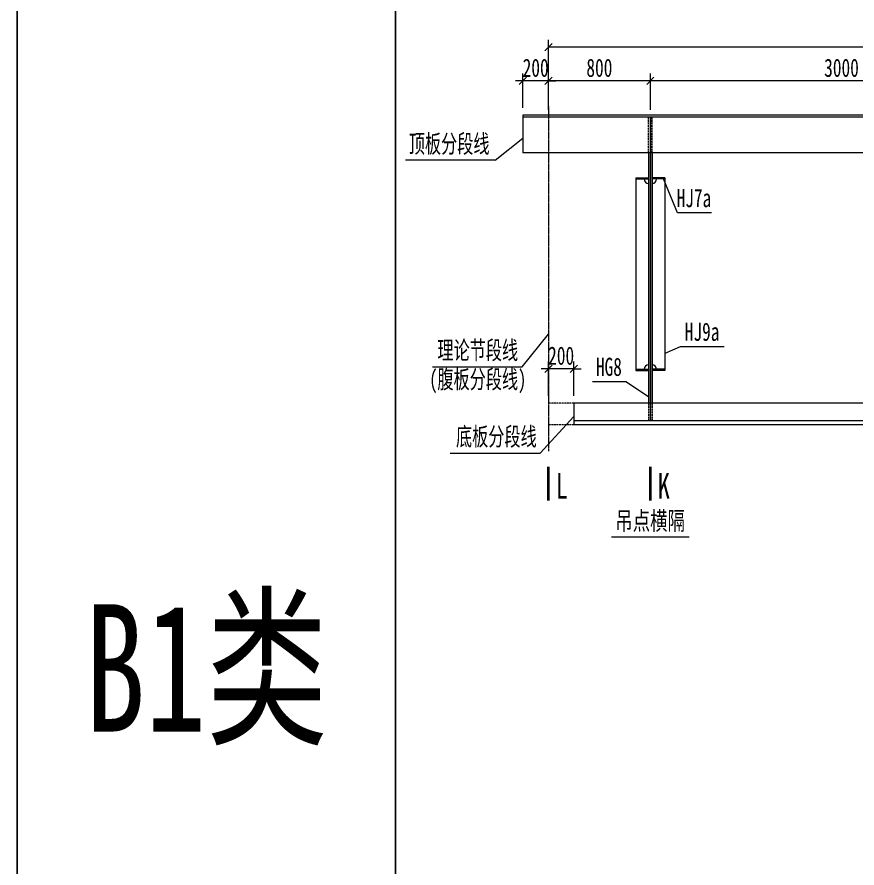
# Model space of a CAD drawing. Header units: millimetres. Extents: x 44597 to 300567, y -113054 to 73044.
# Drawn here: x 44597 to 51188, y -76273 to -69592 of the extents above; entities that cross this region are included whole.
import ezdxf
from ezdxf.enums import TextEntityAlignment as Align

# ---------------------------------------------------------------- set-up
doc = ezdxf.new("R2010")
doc.units = ezdxf.units.MM
doc.linetypes.add('CENTER2', pattern=[28.575, 19.05, -3.175, 3.175, -3.175])
doc.linetypes.add('DASHED', pattern=[0.75, 0.5, -0.25])
doc.layers.get('Defpoints').update_dxf_attribs({"color": 8})
for name, color, linetype, lineweight in [('中心线', 2, 'CENTER2', 15), ('文字', 7, 'Continuous', 15), ('标注线及字体', 2, 'Continuous', 15), ('粗线', 3, 'Continuous', 35), ('细实线', 4, 'Continuous', 15), ('虚线', 7, 'DASHED', 13), ('钢板细线', 6, 'Continuous', 15)]:
    doc.layers.add(name, color=color, linetype=linetype, lineweight=lineweight)
doc.styles.add('111', font='', dxfattribs={"width": 0.7})
doc.styles.add('BM_Dim', font='', dxfattribs={"width": 0.85})
doc.styles.get('111').set_extended_font_data('仿宋_GB2312')
doc.styles.get('BM_Dim').set_extended_font_data('仿宋_GB2312')
doc.dimstyles.new('200', dxfattribs={"dimscale": 0, "dimtxt": 2.5, "dimasz": 1, "dimexe": 1, "dimexo": 1, "dimgap": 0.6, "dimtad": 1, "dimdec": 0, "dimdsep": 46, "dimtxsty": '111', "dimblk": 'OBLIQUE', "dimcen": 0, "dimclrd": 4, "dimclre": 4, "dimclrt": 4, "dimadec": 1, "dimazin": 2, "dimtfac": 1, "dimtdec": 0, "dimtix": 1, "dimtmove": 2, "dimatfit": 3, "dimfxl": 4, "dimfxlon": 1, "dimtolj": 1, "dimlwd": -1, "dimlwe": -1, "dimarcsym": 0})

# ---------------------------------------------------------------- blocks, each defined once
blk = doc.blocks.new('_Oblique')
at = {"color": 0, "linetype": 'ByBlock', "lineweight": -2}
blk.add_line((-0.5, -0.5), (0.5, 0.5), dxfattribs=at)
blk = doc.blocks.new('*D547')
at = {"layer": 'Defpoints', "color": 0, "transparency": 16777216}
for p in [(49566.6, -70093.9), (49566.6, -70378.6), (52566.6, -70378.6)]:
    blk.add_point(p, dxfattribs=at)
at = {"layer": '细实线', "color": 4, "transparency": 16777216}
for p, q in [((49566.6, -70321.4), (49566.6, -70036.8)), ((52566.6, -70321.4), (52566.6, -70036.8)), ((52566.6, -70093.9), (49566.6, -70093.9))]:
    blk.add_line(p, q, dxfattribs=at)
at = {"layer": '细实线', "color": 4, "transparency": 16777216, "xscale": 57.14285714285715, "yscale": 57.14285714285715, "zscale": 57.14285714285715, "rotation": 180}
blk.add_blockref('_Oblique', (49566.6, -70093.9), dxfattribs=at)
at = {"layer": '细实线', "color": 4, "transparency": 16777216, "xscale": 57.14285714285715, "yscale": 57.14285714285715, "zscale": 57.14285714285715}
blk.add_blockref('_Oblique', (52566.6, -70093.9), dxfattribs=at)
at = {"layer": '细实线', "color": 4, "transparency": 16777216, "insert": (51066.6, -69991.7), "char_height": 142.86, "attachment_point": 5, "style": '111'}
blk.add_mtext('\\A1;3000', dxfattribs=at)
blk = doc.blocks.new('*D548')
at = {"layer": 'Defpoints', "color": 0, "transparency": 16777216}
for p in [(48766.6, -69829.3), (48766.6, -70114), (68366.6, -70098)]:
    blk.add_point(p, dxfattribs=at)
at = {"layer": '细实线', "color": 4, "transparency": 16777216}
for p, q in [((48766.6, -70056.8), (48766.6, -69772.1)), ((68366.6, -70040.8), (68366.6, -69772.1)), ((68366.6, -69829.3), (48766.6, -69829.3))]:
    blk.add_line(p, q, dxfattribs=at)
at = {"layer": '细实线', "color": 4, "transparency": 16777216, "xscale": 57.14285714285715, "yscale": 57.14285714285715, "zscale": 57.14285714285715, "rotation": 180}
blk.add_blockref('_Oblique', (48766.6, -69829.3), dxfattribs=at)
at = {"layer": '细实线', "color": 4, "transparency": 16777216, "xscale": 57.14285714285715, "yscale": 57.14285714285715, "zscale": 57.14285714285715}
blk.add_blockref('_Oblique', (68366.6, -69829.3), dxfattribs=at)
at = {"layer": '细实线', "color": 4, "transparency": 16777216, "insert": (58566.6, -69727), "char_height": 142.86, "attachment_point": 5, "style": '111'}
blk.add_mtext('\\A1;19600', dxfattribs=at)
blk = doc.blocks.new('*D558')
at = {"layer": 'Defpoints', "color": 0, "transparency": 16777216}
for p in [(48566.6, -70093.9), (48566.6, -70362.6), (48766.6, -70362.6)]:
    blk.add_point(p, dxfattribs=at)
at = {"layer": '细实线', "color": 4, "transparency": 16777216}
for p, q in [((48566.6, -70305.4), (48566.6, -70036.8)), ((48766.6, -70305.4), (48766.6, -70036.8)), ((48566.6, -70093.9), (48509.4, -70093.9)), ((48766.6, -70093.9), (48566.6, -70093.9)), ((48766.6, -70093.9), (48823.7, -70093.9))]:
    blk.add_line(p, q, dxfattribs=at)
at = {"layer": '细实线', "color": 4, "transparency": 16777216, "xscale": 57.14285714285715, "yscale": 57.14285714285715, "zscale": 57.14285714285715}
blk.add_blockref('_Oblique', (48566.6, -70093.9), dxfattribs=at)
at = {"layer": '细实线', "color": 4, "transparency": 16777216, "xscale": 57.14285714285715, "yscale": 57.14285714285715, "zscale": 57.14285714285715, "rotation": 180}
blk.add_blockref('_Oblique', (48766.6, -70093.9), dxfattribs=at)
at = {"layer": '细实线', "color": 4, "transparency": 16777216, "insert": (48666.6, -69991.7), "char_height": 142.86, "attachment_point": 5, "style": '111'}
blk.add_mtext('\\A1;200', dxfattribs=at)
blk = doc.blocks.new('*D561')
at = {"layer": 'Defpoints', "color": 0, "transparency": 16777216}
for p in [(48766.6, -72353.9), (48766.6, -72622.6), (48966.6, -72622.6)]:
    blk.add_point(p, dxfattribs=at)
at = {"layer": '细实线', "color": 4, "transparency": 16777216}
for p, q in [((48766.6, -72565.4), (48766.6, -72296.8)), ((48966.6, -72565.4), (48966.6, -72296.8)), ((48766.6, -72353.9), (48709.4, -72353.9)), ((48966.6, -72353.9), (48766.6, -72353.9)), ((48966.6, -72353.9), (49023.7, -72353.9))]:
    blk.add_line(p, q, dxfattribs=at)
at = {"layer": '细实线', "color": 4, "transparency": 16777216, "xscale": 57.14285714285715, "yscale": 57.14285714285715, "zscale": 57.14285714285715}
blk.add_blockref('_Oblique', (48766.6, -72353.9), dxfattribs=at)
at = {"layer": '细实线', "color": 4, "transparency": 16777216, "xscale": 57.14285714285715, "yscale": 57.14285714285715, "zscale": 57.14285714285715, "rotation": 180}
blk.add_blockref('_Oblique', (48966.6, -72353.9), dxfattribs=at)
at = {"layer": '细实线', "color": 4, "transparency": 16777216, "insert": (48866.6, -72251.7), "char_height": 142.86, "attachment_point": 5, "style": '111'}
blk.add_mtext('\\A1;200', dxfattribs=at)
blk = doc.blocks.new('*D562')
at = {"layer": 'Defpoints', "color": 0, "transparency": 16777216}
for p in [(48766.6, -70093.9), (48766.6, -70378.6), (49566.6, -70378.6)]:
    blk.add_point(p, dxfattribs=at)
at = {"layer": '细实线', "color": 4, "transparency": 16777216}
for p, q in [((48766.6, -70321.4), (48766.6, -70036.8)), ((49566.6, -70321.4), (49566.6, -70036.8)), ((49566.6, -70093.9), (48766.6, -70093.9))]:
    blk.add_line(p, q, dxfattribs=at)
at = {"layer": '细实线', "color": 4, "transparency": 16777216, "xscale": 57.14285714285715, "yscale": 57.14285714285715, "zscale": 57.14285714285715, "rotation": 180}
blk.add_blockref('_Oblique', (48766.6, -70093.9), dxfattribs=at)
at = {"layer": '细实线', "color": 4, "transparency": 16777216, "xscale": 57.14285714285715, "yscale": 57.14285714285715, "zscale": 57.14285714285715}
blk.add_blockref('_Oblique', (49566.6, -70093.9), dxfattribs=at)
at = {"layer": '细实线', "color": 4, "transparency": 16777216, "insert": (49166.6, -69991.7), "char_height": 142.86, "attachment_point": 5, "style": '111'}
blk.add_mtext('\\A1;800', dxfattribs=at)

msp = doc.modelspace()

# ---------------------------------------------------------------- linework, layer by layer
at = {"layer": 'Defpoints'}
for p, q in [((49566.6, -70378.6), (49566.6, -72762.6)), ((49452.6, -70858.6), (49552.6, -70858.6)), ((49680.6, -70858.6), (49580.6, -70858.6)), ((49452.6, -72361.6), (49552.6, -72361.6)), ((49680.6, -72361.6), (49580.6, -72361.6))]:
    msp.add_line(p, q, dxfattribs=at)
for points in [[(47566.6, -61894.1), (44596.8, -61894.1), (44596.8, -87474.1), (47566.6, -87474.1)], [(47566.6, -61894.1), (69566.6, -61894.1), (69566.6, -76511.3), (47566.6, -76511.3)]]:
    msp.add_lwpolyline(points, close=True, dxfattribs=at)
at = {"layer": '中心线', "ltscale": 0.3}
msp.add_line((48766.6, -70295.2), (48766.6, -73000.5), dxfattribs=at)
at = {"layer": '粗线'}
for p, q in [((48766.5, -73387.1), (48766.5, -73123.8)), ((49566.6, -73387.1), (49566.6, -73123.8))]:
    msp.add_line(p, q, dxfattribs=at)
at = {"layer": '细实线'}
for p, q in [((48350.1, -70716.8), (48566.6, -70543.2)), ((48350.1, -70716.8), (47644.4, -70716.8)), ((49778.9, -71130.6), (49669.2, -70863.6)), ((50047.7, -71130.6), (49778.9, -71130.6)), ((48561.6, -72337.9), (48766.6, -72081.6)), ((49800.8, -72180.2), (49680.6, -72233.5)), ((50145.8, -72180.2), (49800.8, -72180.2)), ((47855.9, -72337.9), (48561.6, -72337.9)), ((49379.5, -72455.5), (49111.9, -72455.5)), ((49379.5, -72455.5), (49554.6, -72574.6)), ((48701.5, -73015.5), (48966.6, -72727.7)), ((47995.8, -73015.5), (48701.5, -73015.5)), ((49871.7, -73676.9), (49261.4, -73676.9))]:
    msp.add_line(p, q, dxfattribs=at)
at = {"layer": '虚线', "ltscale": 4}
for p, q in [((49552.6, -70658.6), (49552.6, -70378.6)), ((49580.6, -70658.6), (49580.6, -70378.6)), ((48966.6, -72622.6), (48766.6, -72622.6)), ((49552.6, -72622.6), (49552.6, -72762.6)), ((49580.6, -72622.6), (49580.6, -72762.6)), ((49580.6, -72622.6), (49580.6, -72762.6)), ((48966.6, -72794.6), (48766.6, -72794.6))]:
    msp.add_line(p, q, dxfattribs=at)
at = {"layer": '钢板细线'}
for p, q in [((68166.6, -70362.6), (48566.6, -70362.6)), ((48566.6, -70362.6), (48566.6, -70658.6)), ((68166.6, -70378.6), (48566.6, -70378.6)), ((68166.6, -70658.6), (48566.6, -70658.6)), ((49552.6, -70658.6), (49552.6, -72622.6)), ((49580.6, -70658.6), (49580.6, -72622.6)), ((49452.6, -70853.6), (49552.6, -70853.6)), ((49452.6, -70853.6), (49452.6, -70863.6)), ((49452.6, -70863.6), (49552.6, -70863.6)), ((49452.6, -70863.6), (49452.6, -72356.6)), ((49680.6, -70853.6), (49580.6, -70853.6)), ((49680.6, -70863.6), (49580.6, -70863.6)), ((49680.6, -70853.6), (49680.6, -70863.6)), ((49680.6, -70863.6), (49680.6, -72356.6)), ((49452.6, -72356.6), (49552.6, -72356.6)), ((49452.6, -72356.6), (49452.6, -72366.6)), ((49452.6, -72366.6), (49552.6, -72366.6)), ((49680.6, -72356.6), (49580.6, -72356.6)), ((49680.6, -72366.6), (49580.6, -72366.6)), ((49680.6, -72356.6), (49680.6, -72366.6)), ((68566.6, -72622.6), (48966.6, -72622.6)), ((48966.6, -72622.6), (48966.6, -72794.6)), ((68566.6, -72762.6), (48966.6, -72762.6)), ((68566.6, -72794.6), (48966.6, -72794.6))]:
    msp.add_line(p, q, dxfattribs=at)
for centre, start, end in [((49552.6, -70863.6), 180, 270), ((49580.6, -70863.6), 270, 0), ((49552.6, -72356.6), 90, 180), ((49580.6, -72356.6), 0, 90)]:
    msp.add_arc(centre, 35, start, end, dxfattribs=at)

# ---------------------------------------------------------------- texts
at = {"layer": '文字', "style": 'BM_Dim'}
for s, width, p in [('顶板分段线', 0.65, (47987.7, -70701.3)), ('HJ7a', 0.7, (49908.2, -71127.6)), ('HJ9a', 0.7, (49972.8, -72177.1)), ('理论节段线', 0.65, (48212.3, -72322.3)), ('HG8', 0.7, (49241.1, -72452.4)), ('(腹板分段线)', 0.65, (48212.3, -72550.5)), ('底板分段线', 0.65, (48358.2, -73000)), ('吊点横隔', 0.7, (49564.7, -73661.3))]:
    msp.add_text(s, height=142.86, dxfattribs=dict(at, width=width)).set_placement(p, align=Align.BOTTOM_CENTER)
at = {"layer": '文字', "style": 'BM_Dim', "width": 0.7}
for s, p in [('L', (48872.3, -73372.8)), ('K', (49672.3, -73372.8))]:
    msp.add_text(s, height=200, dxfattribs=at).set_placement(p, align=Align.CENTER)
at = {"layer": '标注线及字体', "style": '111', "width": 0.7}
msp.add_text('B1类', height=1000, dxfattribs=at).set_placement((46081.7, -74684.1), align=Align.MIDDLE)

# ---------------------------------------------------------------- dimensions: what is measured, and where the dimension line sits
at = {"layer": '细实线'}
for base, p1, p2, override, picture, middle in [((48766.6, -69829.3), (68366.6, -70098), (48766.6, -70114), {"dimscale": 57.142857}, '*D548', (58566.6, -69727)), ((48566.6, -70093.9), (48766.6, -70362.6), (48566.6, -70362.6), {"dimscale": 57.142857, "dimblk": 'Oblique'}, '*D558', (48666.6, -69991.7)), ((48766.6, -70093.9), (49566.6, -70378.6), (48766.6, -70378.6), {"dimscale": 57.142857, "dimblk": 'Oblique'}, '*D562', (49166.6, -69991.7)), ((49566.6, -70093.9), (52566.6, -70378.6), (49566.6, -70378.6), {"dimscale": 57.142857}, '*D547', (51066.6, -69991.7)), ((48766.6, -72353.9), (48966.6, -72622.6), (48766.6, -72622.6), {"dimscale": 57.142857, "dimblk": 'Oblique'}, '*D561', (48866.6, -72251.7))]:
    dim = msp.add_linear_dim(base=base, p1=p1, p2=p2, angle=180, dimstyle='200', override=override, dxfattribs=at)
    dim.commit()
    dim.dimension.update_dxf_attribs({"geometry": picture, "text_midpoint": middle})

doc.saveas('drawing.dxf')
